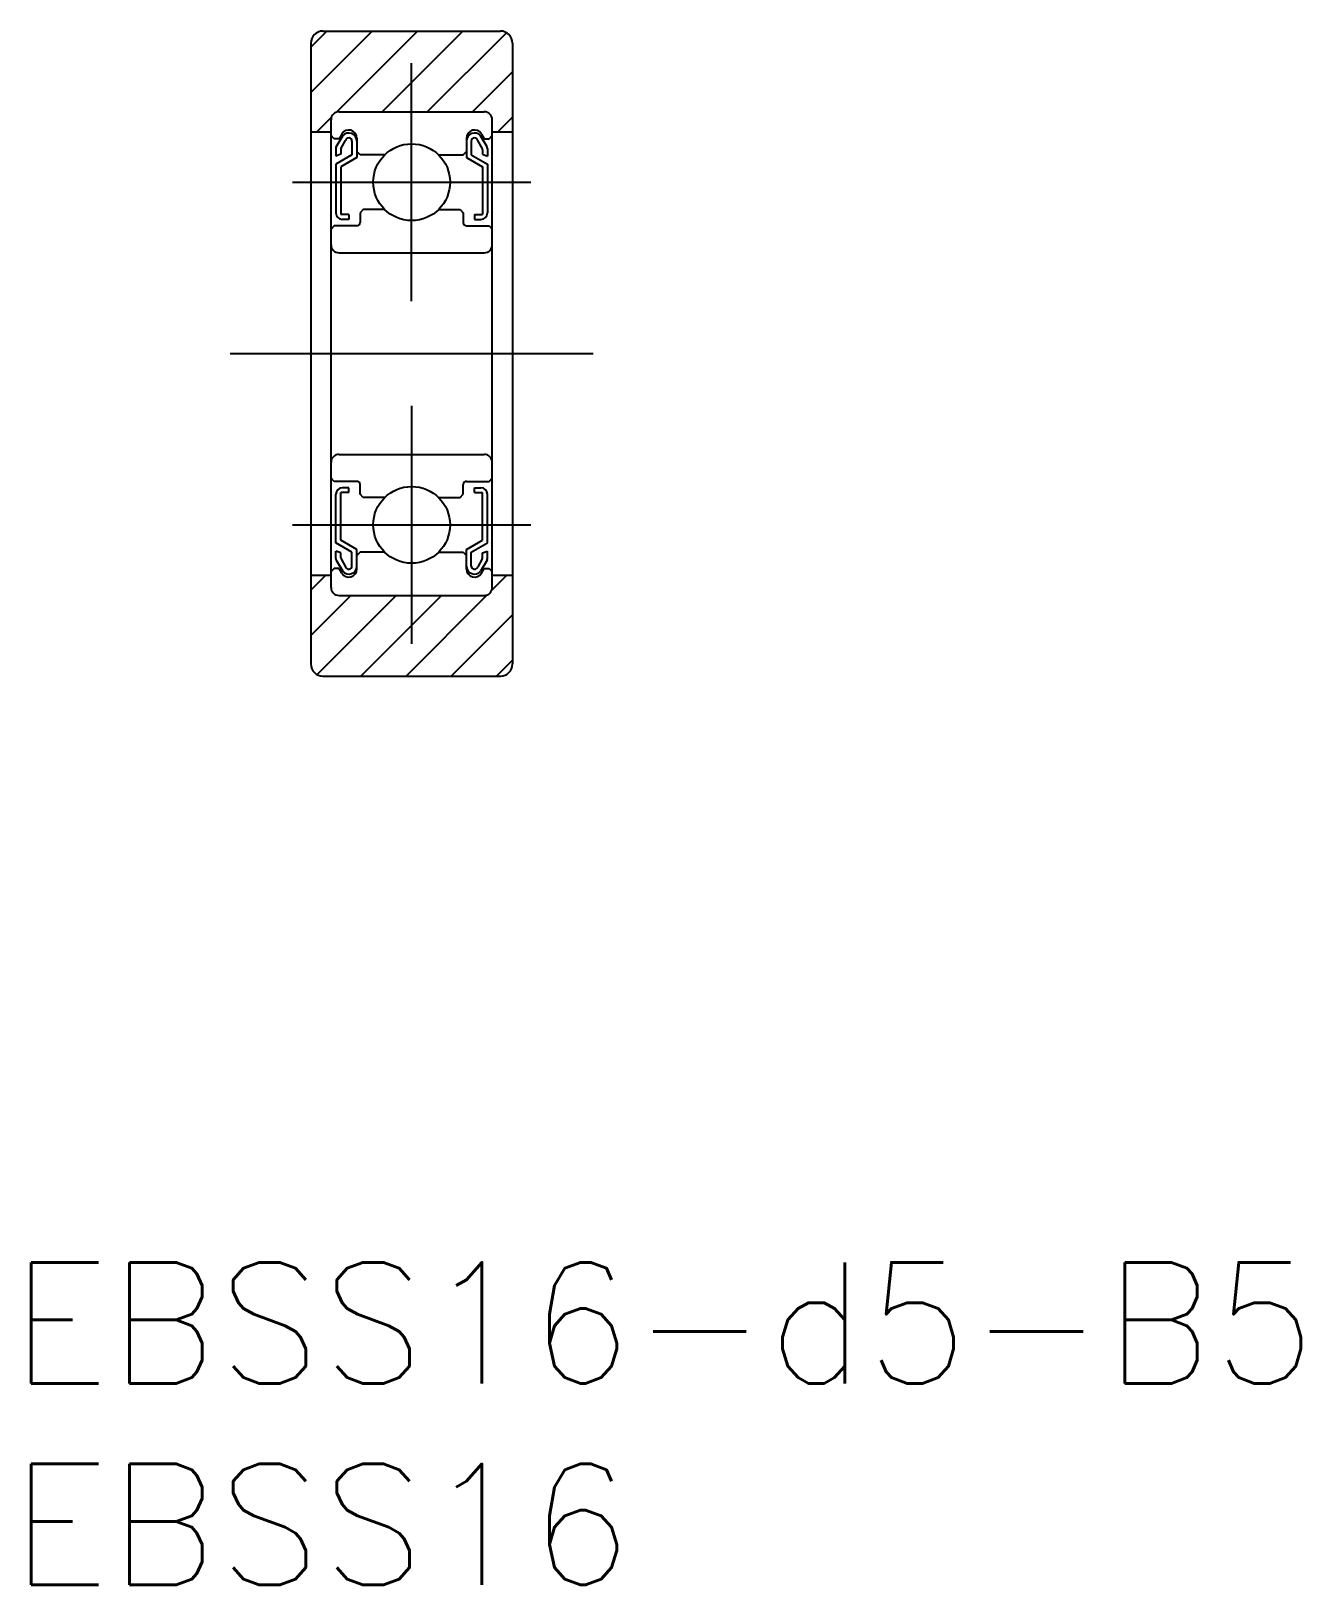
# Model space of a CAD drawing. Extents: x -9.4 to 22.1, y -30.5 to 8.
import ezdxf

# ---------------------------------------------------------------- set-up
doc = ezdxf.new("R2010")
doc.units = 0
doc.linetypes.add('CENTER', pattern=[50.8, 31.75, -6.35, 6.35, -6.35])
doc.layers.get('0').update_dxf_attribs({"linetype": 'CONTINUOUS'})
doc.layers.add('CENTER', color=1, linetype='CONTINUOUS')
doc.styles.get("Standard").update_dxf_attribs({"font": 'txt.shx', "height": 3, "bigfont": 'bigfont.shx'})

msp = doc.modelspace()

# ---------------------------------------------------------------- linework, layer by layer
at = {"color": 3, "linetype": 'CONTINUOUS'}
for p, q in [((-2.502, 7.601), (-2.103, 8)), ((-2.502, 6.479), (-0.98, 8)), ((-1.87, 5.988), (0.142, 8)), ((-0.735, 6), (1.265, 8)), ((0.387, 6), (2.348, 7.96)), ((1.51, 6), (2.498, 6.988)), ((-2.358, 5.5), (-1.99, 5.868)), ((2.132, 5.5), (2.498, 5.866)), ((-2.502, -5.869), (-2.132, -5.5)), ((1.984, -5.873), (2.358, -5.5)), ((-2.502, -6.992), (-1.51, -6)), ((-2.349, -7.961), (-0.387, -6)), ((-1.265, -8), (0.735, -6)), ((-0.142, -8), (1.872, -5.986)), ((0.98, -8), (2.498, -6.482)), ((2.103, -8), (2.498, -7.604))]:
    msp.add_line(p, q, dxfattribs=at)
at = {"color": 7, "linetype": 'CONTINUOUS'}
for p, q in [((-2.202, 8), (2.198, 8)), ((-2.502, 7.7), (-2.502, -7.7)), ((2.498, 7.7), (2.498, -7.7)), ((-2.002, -5.8), (-2.002, 5.8)), ((-1.802, 6), (1.798, 6)), ((1.998, -5.8), (1.998, 5.8)), ((-2.502, 5.5), (-2.002, 5.5)), ((-1.922, 5.33), (-2.002, 5.41)), ((-1.871, 5.127), (-1.713, 5.401)), ((-1.735, 5.446), (-1.802, 5.33)), ((1.868, 5.127), (1.71, 5.401)), ((1.732, 5.446), (1.798, 5.33)), ((1.918, 5.33), (1.998, 5.41)), ((1.998, 5.5), (2.498, 5.5)), ((-1.802, 5.33), (-1.922, 5.33)), ((-1.882, 5.087), (-1.882, 4.901)), ((-1.762, 5.055), (-1.762, 4.944)), ((-1.751, 5.095), (-1.64, 5.288)), ((-1.482, 5.27), (-1.482, 4.93)), ((-1.362, 5.346), (-1.362, 4.861)), ((1.358, 5.346), (1.358, 4.861)), ((1.478, 5.27), (1.478, 4.93)), ((1.748, 5.095), (1.636, 5.288)), ((1.758, 5.055), (1.758, 4.944)), ((1.798, 5.33), (1.918, 5.33)), ((1.878, 5.087), (1.878, 4.901)), ((-1.762, 4.944), (-1.882, 4.901)), ((-1.482, 4.93), (-1.882, 4.699)), ((-1.882, 4.699), (-1.882, 3.49)), ((-1.362, 4.861), (-1.762, 4.63)), ((-1.762, 4.63), (-1.762, 3.45)), ((-1.282, 4.93), (-1.362, 5.01)), ((-0.669, 4.93), (-1.282, 4.93)), ((0.665, 4.93), (1.278, 4.93)), ((1.278, 4.93), (1.358, 5.01)), ((1.358, 4.861), (1.758, 4.63)), ((1.478, 4.93), (1.878, 4.699)), ((1.758, 4.944), (1.878, 4.901)), ((1.758, 4.63), (1.758, 3.45)), ((1.878, 4.699), (1.878, 3.49)), ((-1.202, 3.57), (-1.282, 3.49)), ((-1.282, 3.49), (-1.282, 3.25)), ((-0.669, 3.57), (-1.202, 3.57)), ((0.665, 3.57), (1.198, 3.57)), ((1.198, 3.57), (1.278, 3.49)), ((1.278, 3.49), (1.278, 3.25)), ((-1.922, 3.17), (-2.002, 3.09)), ((-1.362, 3.17), (-1.922, 3.17)), ((-1.562, 3.45), (-1.762, 3.45)), ((-1.562, 3.33), (-1.722, 3.33)), ((-1.562, 3.45), (-1.562, 3.33)), ((1.358, 3.17), (1.918, 3.17)), ((1.558, 3.45), (1.758, 3.45)), ((1.558, 3.45), (1.558, 3.33)), ((1.558, 3.33), (1.718, 3.33)), ((1.918, 3.17), (1.998, 3.09)), ((-1.802, 2.5), (1.798, 2.5)), ((-1.802, -2.5), (1.798, -2.5)), ((-1.922, -3.17), (-2.002, -3.09)), ((-1.362, -3.17), (-1.922, -3.17)), ((-1.562, -3.45), (-1.762, -3.45)), ((-1.762, -4.63), (-1.762, -3.45)), ((-1.562, -3.33), (-1.722, -3.33)), ((-1.562, -3.45), (-1.562, -3.33)), ((-1.282, -3.49), (-1.282, -3.25)), ((1.278, -3.49), (1.278, -3.25)), ((1.358, -3.17), (1.918, -3.17)), ((1.558, -3.45), (1.558, -3.33)), ((1.558, -3.33), (1.718, -3.33)), ((1.558, -3.45), (1.758, -3.45)), ((1.758, -4.63), (1.758, -3.45)), ((1.918, -3.17), (1.998, -3.09)), ((-1.882, -4.699), (-1.882, -3.49)), ((-1.202, -3.57), (-1.282, -3.49)), ((-0.669, -3.57), (-1.202, -3.57)), ((0.665, -3.57), (1.198, -3.57)), ((1.198, -3.57), (1.278, -3.49)), ((1.878, -4.699), (1.878, -3.49)), ((-1.482, -4.93), (-1.882, -4.699)), ((-1.762, -4.944), (-1.882, -4.901)), ((-1.882, -5.087), (-1.882, -4.901)), ((-1.362, -4.861), (-1.762, -4.63)), ((-1.762, -5.055), (-1.762, -4.944)), ((-1.482, -5.27), (-1.482, -4.93)), ((-1.362, -5.346), (-1.362, -4.861)), ((-1.282, -4.93), (-1.362, -5.01)), ((-0.669, -4.93), (-1.282, -4.93)), ((0.665, -4.93), (1.278, -4.93)), ((1.278, -4.93), (1.358, -5.01)), ((1.358, -4.861), (1.758, -4.63)), ((1.358, -5.346), (1.358, -4.861)), ((1.478, -4.93), (1.878, -4.699)), ((1.478, -5.27), (1.478, -4.93)), ((1.758, -4.944), (1.878, -4.901)), ((1.758, -5.055), (1.758, -4.944)), ((1.878, -5.087), (1.878, -4.901)), ((-1.922, -5.33), (-2.002, -5.41)), ((-1.802, -5.33), (-1.922, -5.33)), ((-1.871, -5.127), (-1.713, -5.401)), ((-1.735, -5.446), (-1.802, -5.33)), ((-1.751, -5.095), (-1.64, -5.288)), ((1.748, -5.095), (1.636, -5.288)), ((1.868, -5.127), (1.71, -5.401)), ((1.732, -5.446), (1.798, -5.33)), ((1.798, -5.33), (1.918, -5.33)), ((1.918, -5.33), (1.998, -5.41)), ((-2.502, -5.5), (-2.002, -5.5)), ((1.998, -5.5), (2.498, -5.5)), ((-1.802, -6), (1.798, -6)), ((-2.202, -8), (2.198, -8))]:
    msp.add_line(p, q, dxfattribs=at)
for centre in [(-0.002, 4.25), (-0.002, -4.25)]:
    msp.add_circle(centre, 0.952, dxfattribs=at)
for centre, radius, start, end in [((-2.202, 7.7), 0.3, 90, 180), ((2.198, 7.7), 0.3, 360, 90), ((-1.802, 5.8), 0.2, 90, 180), ((1.798, 5.8), 0.2, 0, 90), ((-1.562, 5.346), 0.2, 359.9996, 150.0002), ((-1.562, 5.27), 0.2, 0, 139.1944), ((1.558, 5.346), 0.2, 29.9998, 180.0004), ((1.558, 5.27), 0.2, 40.8056, 180), ((-1.802, 5.087), 0.08, 150.0003, 180.0006), ((-1.682, 5.055), 0.08, 150.0003, 180.0006), ((-1.562, 5.27), 0.08, 0, 167.1249), ((1.558, 5.27), 0.08, 12.8751, 180), ((1.678, 5.055), 0.08, 359.9994, 29.9997), ((1.798, 5.087), 0.08, 359.9994, 29.9997), ((-1.722, 3.49), 0.16, 180.0003, 270.0003), ((1.718, 3.49), 0.16, 269.9997, 359.9997), ((-1.362, 3.25), 0.08, 270.0006, 0), ((1.358, 3.25), 0.08, 180, 269.9994), ((-1.802, 2.7), 0.2, 180, 270), ((1.798, 2.7), 0.2, 270, 0), ((-1.802, -2.7), 0.2, 90, 180), ((1.798, -2.7), 0.2, 0, 90), ((-1.722, -3.49), 0.16, 89.9997, 179.9997), ((-1.362, -3.25), 0.08, 0, 89.9994), ((1.358, -3.25), 0.08, 90.0006, 180), ((1.718, -3.49), 0.16, 0.0003, 90.0003), ((-1.802, -5.087), 0.08, 179.9994, 209.9997), ((-1.682, -5.055), 0.08, 179.9994, 209.9997), ((-1.562, -5.346), 0.2, 209.9998, 0.0004), ((-1.562, -5.27), 0.2, 220.8056, 0), ((-1.562, -5.27), 0.08, 192.8751, 0), ((1.558, -5.27), 0.2, 180, 319.1944), ((1.558, -5.346), 0.2, 179.9996, 330.0002), ((1.558, -5.27), 0.08, 180, 347.1249), ((1.678, -5.055), 0.08, 330.0003, 0.0006), ((1.798, -5.087), 0.08, 330.0003, 0.0006), ((-1.802, -5.8), 0.2, 180, 270), ((1.798, -5.8), 0.2, 270, 0), ((-2.202, -7.7), 0.3, 180, 270), ((2.198, -7.7), 0.3, 270, 0)]:
    msp.add_arc(centre, radius, start, end, dxfattribs=at)
at = {"layer": 'CENTER', "color": 1, "linetype": 'CENTER'}
for p, q in [((-0.002, 1.298), (-0.002, 7.202)), ((-2.954, 4.25), (2.951, 4.25)), ((-4.502, 0), (4.498, 0)), ((-0.002, -1.298), (-0.002, -7.202)), ((-2.954, -4.25), (2.951, -4.25))]:
    msp.add_line(p, q, dxfattribs=at)

# ---------------------------------------------------------------- texts
at = {"color": 7, "linetype": 'CONTINUOUS'}
for s, p in [('EBSS16-d5-B5', (-9.957, -25.545)), ('EBSS16', (-9.957, -30.545))]:
    msp.add_text(s, height=3, dxfattribs=at).set_placement(p)

doc.saveas('drawing.dxf')
